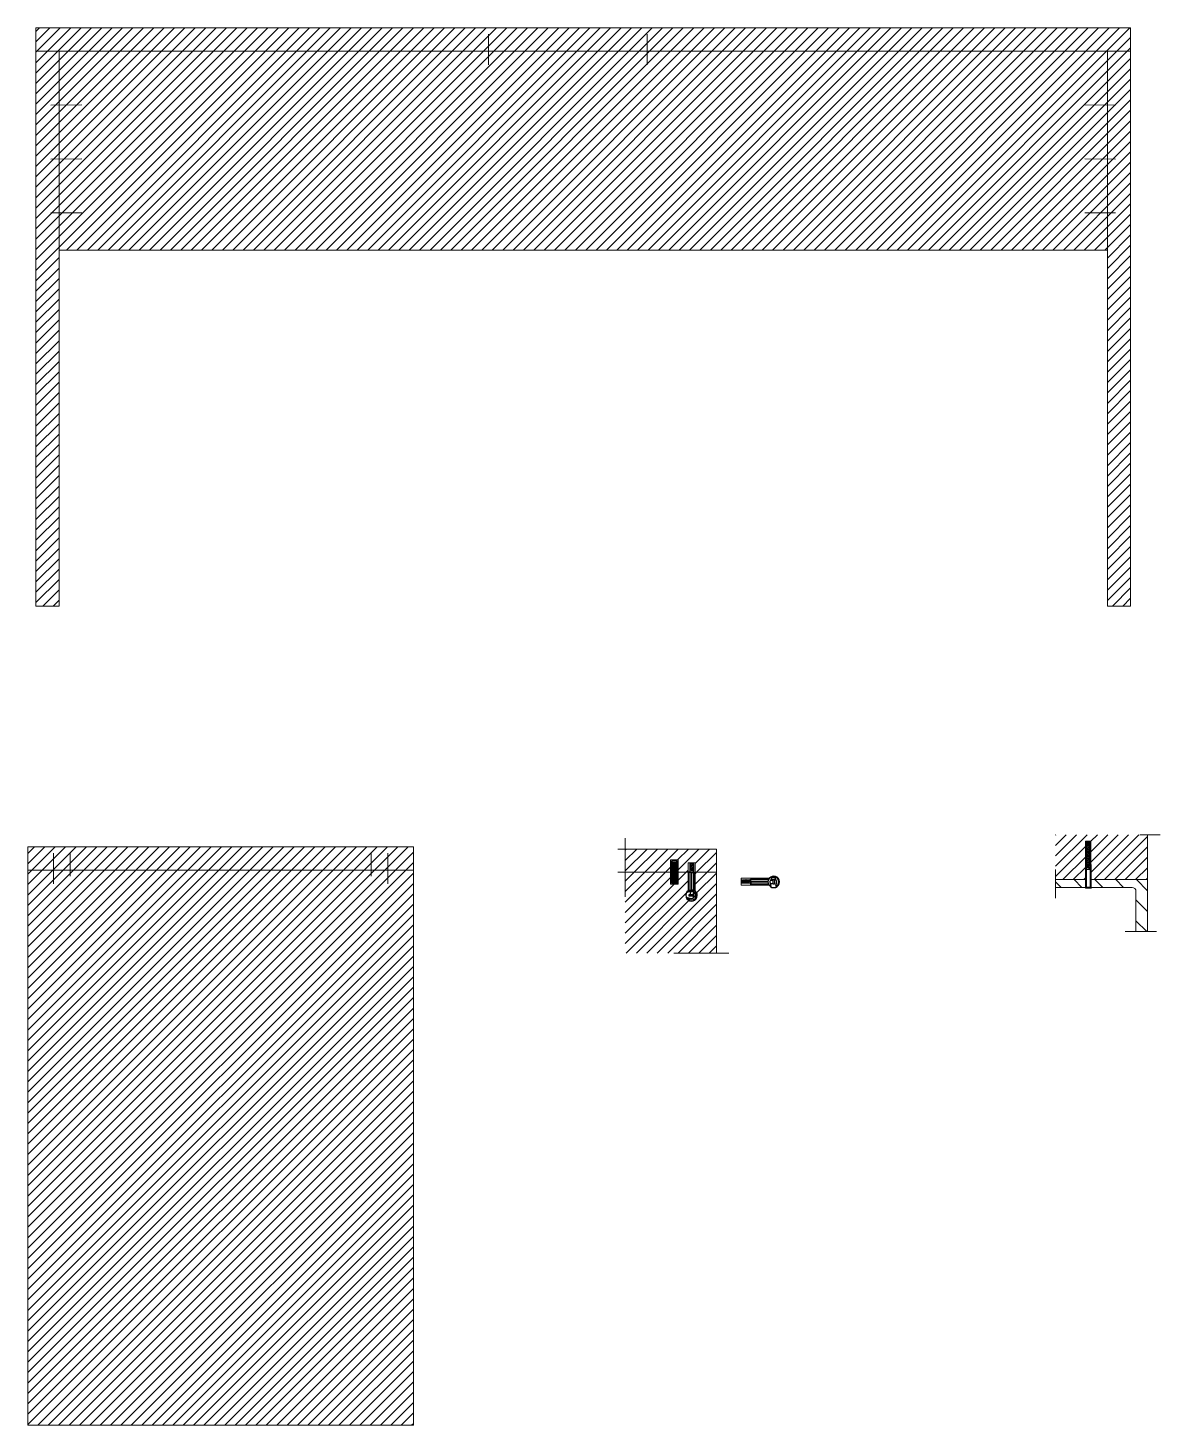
# Model space of a CAD drawing. Header units: millimetres. Extents: x -1085 to 10527, y 119 to 3003.
# Drawn here: x 8567.5 to 8714.4, y 2182.8 to 2364 of the extents above; entities that cross this region are included whole.
import ezdxf

# ---------------------------------------------------------------- set-up
doc = ezdxf.new("R2010")
doc.units = ezdxf.units.MM
doc.linetypes.add('CONTINUA', pattern=[0])
doc.linetypes.add('TRATTOPUNTO', pattern=[25.4, 12.7, -6.35, 0, -6.35])
for name, color, linetype, lineweight in [('A-FURN', 2, 'Continuous', 18), ('linee', 250, 'Continuous', 15), ('LINEE DI SEZIONE', 4, 'Continuous', 15)]:
    doc.layers.add(name, color=color, linetype=linetype, lineweight=lineweight)
doc.layers.add('DETTAGLI', color=5, linetype='CONTINUA')

msp = doc.modelspace()

# ---------------------------------------------------------------- hatches: boundary and pattern name
at = {"layer": 'LINEE DI SEZIONE'}
h = msp.add_hatch(dxfattribs=at)
h.set_pattern_fill('ANSI31', color=256, scale=0.3)
h.set_pattern_definition([(45, (6245.5174, 1495.3052), (-0.6735192, 0.6735192), [])])
h.paths.add_polyline_path([(8707.58, 2361.03), (8710.58, 2361.03), (8710.58, 2364.03), (8568.58, 2364.03), (8568.58, 2361.03), (8571.58, 2361.03), (8571.58, 2335.21), (8707.58, 2335.21)])
h.paths.add_polyline_path([(8571.58, 2361.03), (8568.58, 2361.03), (8568.58, 2289.03), (8571.58, 2289.03)])
h.paths.add_polyline_path([(8710.58, 2361.03), (8707.58, 2361.03), (8707.58, 2335.21), (8707.58, 2289.03), (8710.58, 2289.03)])
h = msp.add_hatch(dxfattribs=at)
h.set_pattern_fill('ANSI31', color=256, scale=0.3)
h.paths.add_polyline_path([(8704.75, 2258.55), (8705.45, 2258.55), (8705.46, 2253.54), (8712.79, 2253.54), (8712.79, 2259.36), (8700.86, 2259.36), (8700.86, 2253.54), (8704.75, 2253.54)])
at = {"layer": 'LINEE DI SEZIONE', "transparency": 33554687}
h = msp.add_hatch(dxfattribs=at)
h.set_pattern_fill('ANSI31', color=256, scale=0.3)
h.set_pattern_definition([(45, (6244.47865, 1228.3723), (-0.6735192, 0.6735192), [])])
h.paths.add_polyline_path([(8617.54, 2257.78), (8567.54, 2257.78), (8567.54, 2254.78), (8617.54, 2254.78)])
h.paths.add_polyline_path([(8617.54, 2254.78), (8567.54, 2254.78), (8567.54, 2182.78), (8617.54, 2182.78)])
at = {"layer": 'LINEE DI SEZIONE'}
h = msp.add_hatch(dxfattribs=at)
h.set_pattern_fill('ANSI31', color=256, scale=0.3)
h.paths.add_polyline_path([(8650.91, 2256.09), (8651.91, 2256.09), (8651.91, 2254.51), (8653.18, 2254.51), (8653.18, 2255.71), (8654.08, 2255.71), (8654.08, 2254.51), (8656.86, 2254.51), (8656.86, 2257.51), (8645.03, 2257.51), (8645.03, 2254.51), (8650.91, 2254.51)])
h = msp.add_hatch(dxfattribs=at)
h.set_pattern_fill('ANSI31', color=256, scale=0.3)
h.paths.add_polyline_path([(8656.86, 2254.51), (8654.08, 2254.51), (8654.08, 2252.09, -2.989703), (8653.18, 2252.11), (8653.18, 2254.51), (8651.91, 2254.51), (8651.91, 2252.94), (8650.91, 2252.94), (8650.91, 2253.17), (8650.91, 2254.51), (8645.03, 2254.51), (8645.03, 2244.02), (8656.86, 2244.02)])
h = msp.add_hatch(dxfattribs=at)
h.set_pattern_fill('ANSI31', color=256, scale=0.6, angle=90)
h.paths.add_polyline_path([(8712.79, 2253.54), (8705.46, 2253.54), (8705.47, 2252.53), (8710.79, 2252.53, -0.414214), (8711.29, 2252.03), (8711.29, 2246.8), (8712.79, 2246.8)])
h.paths.add_polyline_path([(8704.75, 2253.54), (8700.86, 2253.54), (8700.86, 2252.53), (8704.75, 2252.53)])

# ---------------------------------------------------------------- linework, layer by layer
at = {"layer": 'A-FURN'}
for p, q in [((8568.58, 2361.03), (8568.58, 2364.03)), ((8568.58, 2364.03), (8710.58, 2364.03)), ((8710.58, 2364.03), (8710.58, 2361.03)), ((8626.94, 2361.03), (8568.58, 2361.03)), ((8568.58, 2361.03), (8568.58, 2289.03)), ((8571.58, 2289.03), (8571.58, 2361.03)), ((8648.23, 2361.03), (8626.94, 2361.03)), ((8710.58, 2361.03), (8648.23, 2361.03)), ((8707.58, 2289.03), (8707.58, 2361.03)), ((8710.58, 2361.03), (8710.58, 2289.03)), ((8571.58, 2335.21), (8707.58, 2335.21)), ((8568.58, 2289.03), (8571.58, 2289.03)), ((8710.58, 2289.03), (8707.58, 2289.03)), ((8704.75, 2252.53), (8704.75, 2258.55)), ((8704.75, 2258.55), (8705.45, 2258.55)), ((8705.47, 2252.53), (8705.45, 2258.55)), ((8712.79, 2259.36), (8712.79, 2246.8)), ((8567.54, 2257.78), (8617.54, 2257.78)), ((8567.54, 2257.78), (8567.54, 2254.78)), ((8617.54, 2257.78), (8617.54, 2254.78)), ((8644.07, 2257.51), (8656.86, 2257.51)), ((8656.86, 2257.51), (8656.86, 2254.51)), ((8650.91, 2253.17), (8650.91, 2256.09)), ((8650.91, 2256.09), (8651.91, 2256.09)), ((8651.91, 2256.09), (8651.91, 2252.94)), ((8653.18, 2252.11), (8653.18, 2255.71)), ((8654.08, 2255.71), (8653.18, 2255.71)), ((8654.08, 2252.09), (8654.08, 2255.71)), ((8567.54, 2254.78), (8617.54, 2254.78)), ((8567.54, 2254.78), (8567.54, 2182.78)), ((8617.54, 2254.78), (8617.54, 2182.78)), ((8644.07, 2254.51), (8650.91, 2254.51)), ((8650.91, 2252.94), (8650.91, 2253.17)), ((8651.91, 2254.51), (8653.18, 2254.51)), ((8654.08, 2254.51), (8656.86, 2254.51)), ((8656.86, 2254.51), (8656.86, 2244.02)), ((8663.7, 2253.71), (8660.08, 2253.71)), ((8660.08, 2253.71), (8660.08, 2252.81)), ((8704.75, 2253.54), (8700.86, 2253.54)), ((8712.79, 2253.54), (8705.46, 2253.54)), ((8651.91, 2252.94), (8650.91, 2252.94)), ((8663.69, 2252.81), (8660.08, 2252.81)), ((8704.75, 2252.53), (8700.86, 2252.53)), ((8705.47, 2252.53), (8710.79, 2252.53)), ((8711.29, 2246.8), (8711.29, 2252.03)), ((8617.54, 2182.78), (8567.54, 2182.78))]:
    msp.add_line(p, q, dxfattribs=at)
at = {"layer": 'A-FURN', "linetype": 'TRATTOPUNTO', "ltscale": 0.6}
for p, q in [((8645.03, 2251.29), (8645.03, 2259.4)), ((8711.77, 2259.36), (8714.41, 2259.36)), ((8700.86, 2254.87), (8700.86, 2251.14)), ((8709.89, 2246.8), (8713.97, 2246.8)), ((8651.33, 2244.02), (8658.48, 2244.02))]:
    msp.add_line(p, q, dxfattribs=at)
at = {"layer": 'A-FURN', "lineweight": -3}
for centre, start, end in [((8664.29, 2253.25), 216.1726, 142.1961), ((8653.63, 2251.5), 126.1726, 52.1961)]:
    msp.add_arc(centre, 0.748, start, end, dxfattribs=at)
at = {"layer": 'A-FURN'}
msp.add_arc((8710.79, 2252.03), 0.5, 0, 90, dxfattribs=at)
at = {"layer": 'DETTAGLI'}
for p, q in [((8705.24, 2258.43), (8704.85, 2258.43)), ((8705.35, 2258.26), (8704.85, 2258.42)), ((8705.35, 2258.1), (8704.85, 2258.26)), ((8705.35, 2257.95), (8704.85, 2258.11)), ((8705.35, 2257.79), (8704.85, 2257.95)), ((8705.35, 2257.63), (8704.85, 2257.79)), ((8705.35, 2257.47), (8704.85, 2257.63)), ((8705.35, 2257.32), (8704.85, 2257.48)), ((8705.35, 2257.32), (8704.85, 2257.48)), ((8705.35, 2257.16), (8704.85, 2257.32)), ((8705.35, 2257), (8704.85, 2257.16)), ((8705.35, 2256.84), (8704.85, 2257)), ((8705.35, 2256.69), (8704.85, 2256.85)), ((8705.35, 2256.53), (8704.85, 2256.69)), ((8705.35, 2256.53), (8704.85, 2256.69)), ((8651.01, 2255.86), (8651.81, 2255.86)), ((8651.11, 2253.17), (8651.11, 2255.83)), ((8651.21, 2253.17), (8651.21, 2255.83)), ((8651.31, 2253.17), (8651.31, 2255.83)), ((8651.41, 2253.17), (8651.41, 2255.83)), ((8651.51, 2253.17), (8651.51, 2255.83)), ((8651.61, 2253.17), (8651.61, 2255.83)), ((8651.71, 2253.17), (8651.71, 2255.83)), ((8653.95, 2255.47), (8653.42, 2255.62)), ((8653.95, 2255.33), (8653.42, 2255.47)), ((8653.95, 2255.18), (8653.42, 2255.33)), ((8653.95, 2255.04), (8653.42, 2255.19)), ((8653.95, 2254.9), (8653.42, 2255.05)), ((8653.95, 2254.76), (8653.42, 2254.91)), ((8653.47, 2254.51), (8653.47, 2255.61)), ((8653.52, 2255.66), (8653.82, 2255.66)), ((8653.87, 2255.61), (8653.87, 2254.51)), ((8705.36, 2256.37), (8704.85, 2256.53)), ((8705.36, 2256.21), (8704.85, 2256.38)), ((8705.36, 2256.06), (8704.85, 2256.22)), ((8705.36, 2255.9), (8704.85, 2256.06)), ((8705.36, 2255.74), (8704.85, 2255.9)), ((8705.36, 2255.74), (8704.85, 2255.9)), ((8705.36, 2255.58), (8704.85, 2255.75)), ((8705.36, 2255.43), (8704.85, 2255.59)), ((8705.36, 2255.27), (8704.85, 2255.43)), ((8705.36, 2255.11), (8704.85, 2255.27)), ((8705.35, 2254.98), (8704.85, 2255.14)), ((8651.8, 2253.14), (8651.02, 2253.14)), ((8653.33, 2252.15), (8653.33, 2254.45)), ((8653.95, 2254.62), (8653.42, 2254.77)), ((8653.93, 2252.16), (8653.93, 2254.45)), ((8660.14, 2253.14), (8660.14, 2253.44)), ((8660.33, 2253.57), (8660.18, 2253.04)), ((8660.19, 2253.49), (8661.29, 2253.49)), ((8661.29, 2253.09), (8660.19, 2253.09)), ((8660.47, 2253.57), (8660.32, 2253.04)), ((8660.61, 2253.57), (8660.46, 2253.04)), ((8660.75, 2253.57), (8660.6, 2253.04)), ((8660.89, 2253.57), (8660.75, 2253.04)), ((8661.03, 2253.57), (8660.89, 2253.04)), ((8661.18, 2253.57), (8661.03, 2253.04)), ((8663.63, 2253.56), (8661.34, 2253.56)), ((8663.8, 2253.27), (8663.8, 2253.22)), ((8663.81, 2253.06), (8664.2, 2253.06)), ((8663.82, 2253.46), (8664.2, 2253.46)), ((8653.43, 2251.98), (8653.43, 2251.6)), ((8653.65, 2252), (8653.6, 2252)), ((8653.83, 2251.98), (8653.83, 2251.6)), ((8663.64, 2252.96), (8661.34, 2252.96)), ((8705.47, 2252.53), (8704.75, 2252.53)), ((8705.47, 2252.43), (8704.75, 2252.43))]:
    msp.add_line(p, q, dxfattribs=at)
at = {"layer": 'DETTAGLI', "linetype": 'CONTINUA', "ltscale": 0.02}
for p, q in [((8704.85, 2258.43), (8704.85, 2255.14)), ((8705.24, 2258.43), (8705.24, 2258.3)), ((8705.37, 2252.53), (8705.35, 2258.26)), ((8704.85, 2254.88), (8704.91, 2255.12)), ((8704.85, 2252.53), (8704.85, 2254.88)), ((8704.85, 2254.88), (8705.36, 2254.88)), ((8705.36, 2254.88), (8705.36, 2255.11)), ((8704.75, 2252.53), (8704.75, 2252.43)), ((8705.47, 2252.53), (8705.47, 2252.43))]:
    msp.add_line(p, q, dxfattribs=at)
at = {"layer": 'DETTAGLI'}
msp.add_lwpolyline([(8651.8, 2255.87), (8651.72, 2255.98, 0.250765), (8651.68, 2256.01), (8651.13, 2256.01, 0.250765), (8651.09, 2255.98), (8651.02, 2255.87, 0.148069), (8651.01, 2255.84), (8651.01, 2253.17, 0.148069), (8651.02, 2253.14), (8651.09, 2253.03, 0.250765), (8651.13, 2253.01), (8651.68, 2253.01, 0.250765), (8651.72, 2253.03), (8651.8, 2253.14, 0.148069), (8651.81, 2253.17), (8651.81, 2255.84, 0.148069)], format="xyb", close=True, dxfattribs=at)
for points in [[(8653.98, 2252.13), (8653.98, 2254.51), (8653.28, 2254.51), (8653.28, 2252.13)], [(8653.58, 2252.23), (8653.58, 2254.45), (8653.28, 2254.45)], [(8653.68, 2252.23), (8653.68, 2254.45), (8653.98, 2254.45)], [(8663.66, 2253.61), (8661.29, 2253.61), (8661.29, 2252.91), (8663.67, 2252.91)], [(8663.57, 2253.31), (8661.34, 2253.31), (8661.34, 2253.61)], [(8663.57, 2253.21), (8661.34, 2253.21), (8661.34, 2252.91)], [(8663.8, 2253.22), (8663.8, 2253.27)], [(8653.6, 2252), (8653.65, 2252)]]:
    msp.add_lwpolyline(points, dxfattribs=at)
for points in [[(8663.87, 2252.7, -0.74706), (8664.24, 2253.94, -0.74706), (8664.6, 2252.7), (8664.56, 2252.7, 0.147415), (8664.66, 2253.45, 0.085849), (8664.4, 2253.56), (8664.4, 2253.58), (8664.5, 2253.58), (8664.5, 2253.79), (8663.97, 2253.79), (8663.97, 2253.58), (8664.08, 2253.58), (8664.08, 2253.55, 0.084542), (8663.81, 2253.45, 0.147415), (8663.92, 2252.7), (8663.87, 2252.7)], [(8653.08, 2251.92, -0.74706), (8654.31, 2251.56, -0.74706), (8653.08, 2251.19), (8653.08, 2251.23, 0.147415), (8653.83, 2251.13, 0.085849), (8653.93, 2251.4), (8653.96, 2251.4), (8653.96, 2251.29), (8654.17, 2251.29), (8654.17, 2251.82), (8653.96, 2251.82), (8653.96, 2251.72), (8653.93, 2251.72, 0.084542), (8653.83, 2251.98, 0.147415), (8653.08, 2251.88), (8653.08, 2251.92)]]:
    msp.add_lwpolyline(points, format="xyb", dxfattribs=at)
for points in [[(8664.4, 2252.96), (8664.2, 2252.96), (8664.2, 2253.56), (8664.4, 2253.56)], [(8653.33, 2251.4), (8653.33, 2251.6), (8653.93, 2251.6), (8653.93, 2251.4)]]:
    msp.add_lwpolyline(points, close=True, dxfattribs=at)
for centre, radius, start, end in [((8705.05, 2258), 0.467, 65.2043, 114.7957), ((8653.52, 2255.61), 0.05, 90, 180), ((8653.82, 2255.61), 0.05, 0, 90), ((8660.19, 2253.44), 0.05, 90, 180), ((8660.19, 2253.14), 0.05, 180, 270)]:
    msp.add_arc(centre, radius, start, end, dxfattribs=at)
at = {"layer": 'linee'}
for p, q in [((8627.3, 2363.23), (8627.29, 2359.23)), ((8647.89, 2363.23), (8647.88, 2359.23)), ((8570.51, 2354.03), (8574.51, 2354.04)), ((8708.64, 2354.03), (8704.64, 2354.04)), ((8570.51, 2347.03), (8574.51, 2347.04)), ((8708.64, 2347.03), (8704.64, 2347.04)), ((8570.51, 2340.03), (8574.51, 2340.04)), ((8708.64, 2340.03), (8704.64, 2340.04)), ((8570.85, 2256.98), (8570.85, 2252.98)), ((8573.02, 2257), (8573.02, 2254)), ((8612.06, 2257), (8612.06, 2254)), ((8614.23, 2256.98), (8614.23, 2252.98))]:
    msp.add_line(p, q, dxfattribs=at)

doc.saveas('drawing.dxf')
